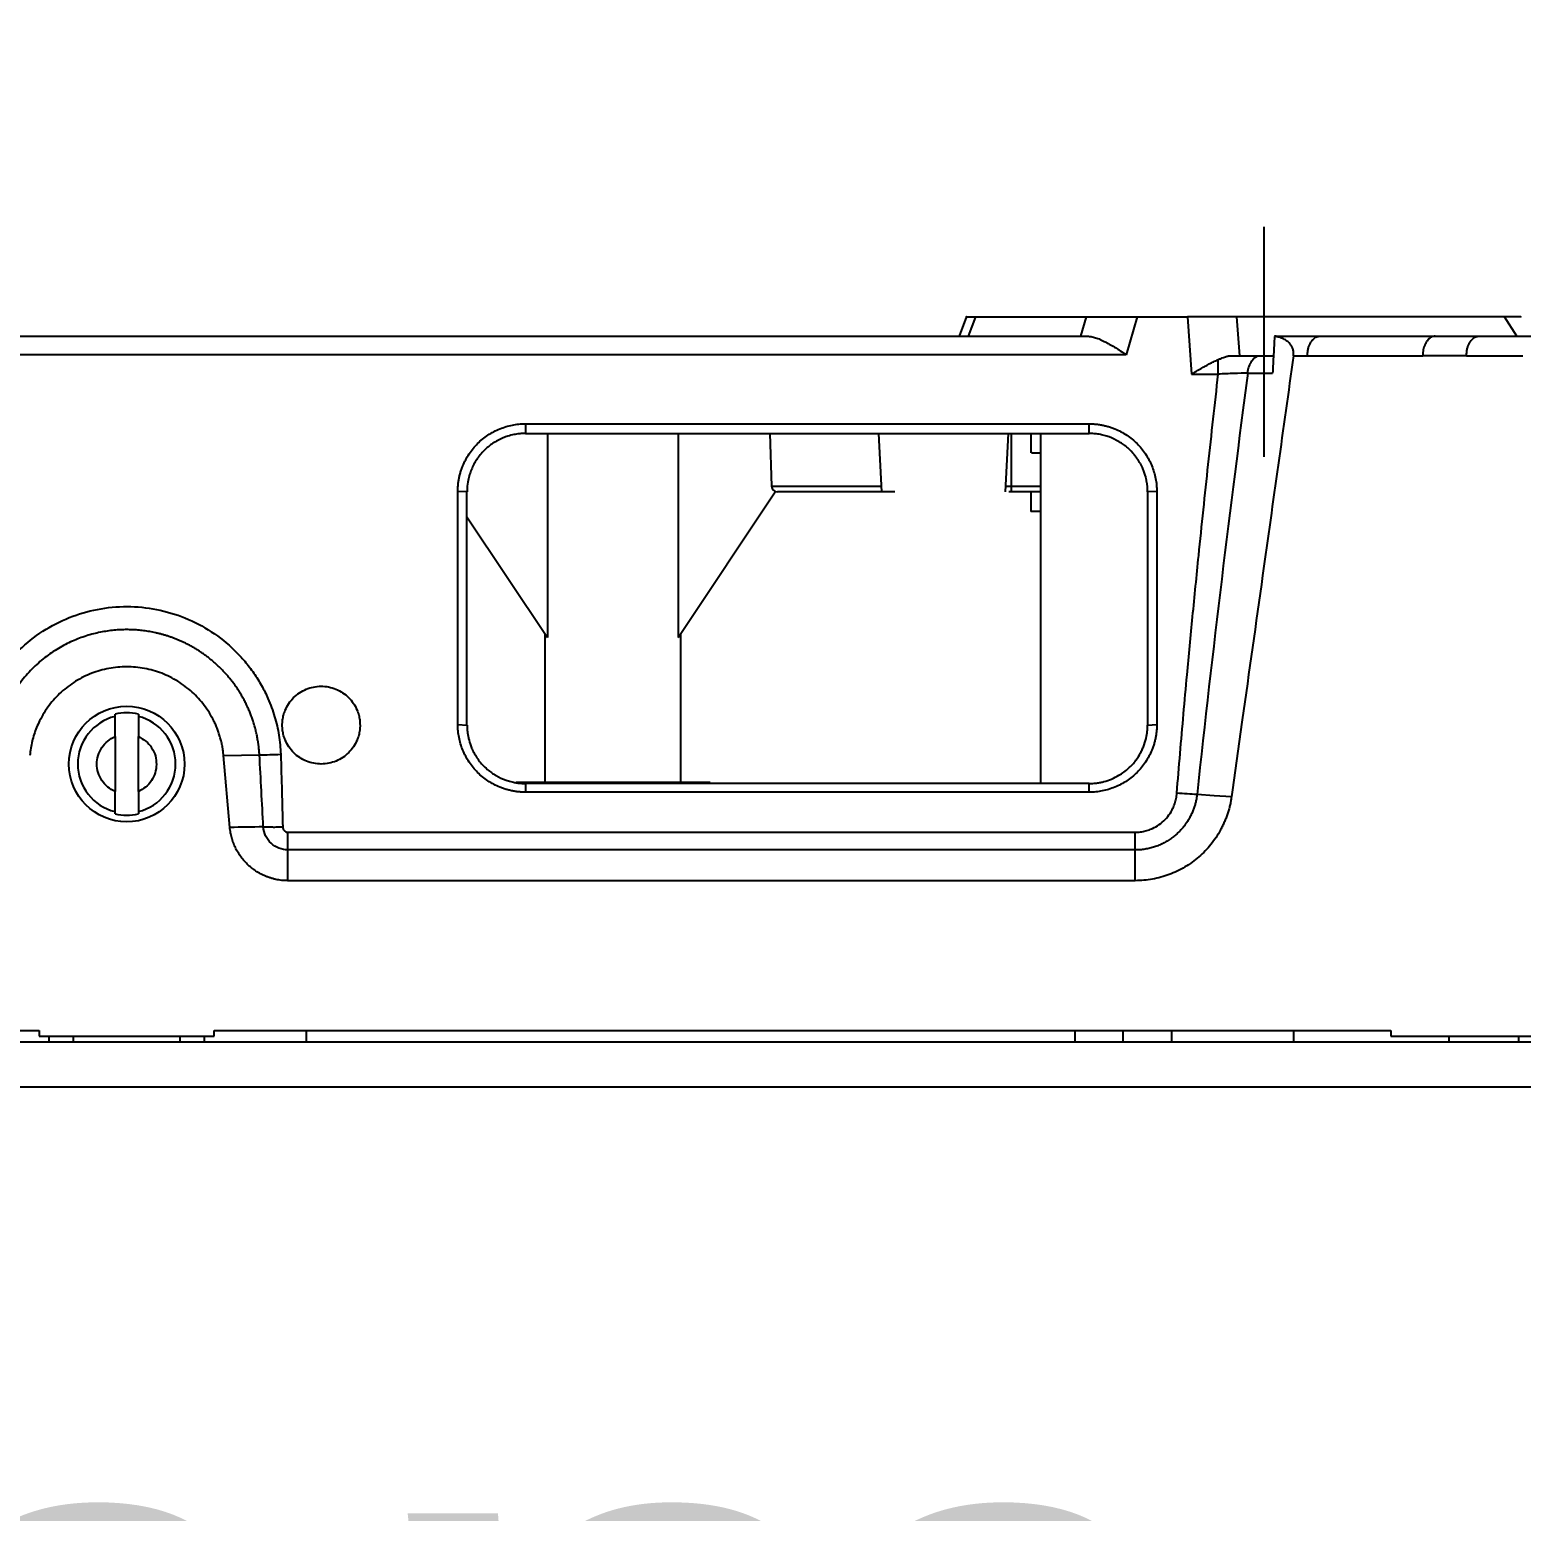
# Model space of a CAD drawing. Header units: millimetres. Extents: x 620 to 19791, y 2539 to 6969.
# Drawn here: x 7767.8 to 7844.5, y 3869.6 to 3945.7 of the extents above; entities that cross this region are included whole.
import ezdxf

# ---------------------------------------------------------------- set-up
doc = ezdxf.new("R2010")
doc.units = ezdxf.units.MM
doc.styles.get("Standard").update_dxf_attribs({"font": 'arial.ttf'})
doc.dimstyles.new('缩小5倍', dxfattribs={"dimtxt": 40, "dimasz": 20, "dimexe": 1, "dimexo": 0.2, "dimgap": 0, "dimtad": 1, "dimtoh": 1, "dimdec": 1, "dimzin": 9, "dimdsep": 46, "dimtxsty": 'Standard', "dimblk": '_FILLED', "dimcen": 0.2, "dimclrd": 256, "dimclre": 256, "dimclrt": 256, "dimadec": 1, "dimazin": 2, "dimtfac": 1, "dimtdec": 1, "dimtofl": 0, "dimtmove": 0, "dimatfit": 3, "dimldrblk": '_FILLED', "dimfxl": 1, "dimtolj": 1, "dimtzin": 0, "dimarcsym": 0})

# ---------------------------------------------------------------- blocks, each defined once
blk = doc.blocks.new('_FILLED')
at = {"color": 0, "linetype": 'ByBlock'}
blk.add_solid([(0, 0), (-1, 0.15), (-1, -0.15)], dxfattribs=at)
blk = doc.blocks.new('*D192')
at = {"lineweight": -2, "transparency": 16777216}
for p, q in [((7697.79, 3720.893), (7697.79, 3827.8)), ((7997.79, 3720.893), (7997.79, 3827.8)), ((7717.79, 3826.8), (7977.79, 3826.8))]:
    blk.add_line(p, q, dxfattribs=at)
at = {"layer": 'Defpoints', "color": 0, "transparency": 16777216}
for p in [(7997.79, 3826.8), (7697.79, 3720.693), (7997.79, 3720.693)]:
    blk.add_point(p, dxfattribs=at)
at = {"lineweight": -2, "transparency": 16777216, "xscale": 20, "yscale": 20, "zscale": 20, "rotation": 180}
blk.add_blockref('_FILLED', (7697.79, 3826.8), dxfattribs=at)
at = {"lineweight": -2, "transparency": 16777216, "xscale": 20, "yscale": 20, "zscale": 20}
blk.add_blockref('_FILLED', (7997.79, 3826.8), dxfattribs=at)
at = {"transparency": 16777216, "insert": (7847.79, 3852.693), "char_height": 40, "attachment_point": 5}
blk.add_mtext('\\A1;300mm [11 3/4"]', dxfattribs=at)

msp = doc.modelspace()

# ---------------------------------------------------------------- linework, layer by layer
at = {"color": 4}
msp.add_line((7831.28999, 3923.77209), (7831.28999, 3935.60384), dxfattribs=at)
at = {"color": 7, "linetype": 'Continuous', "lineweight": 25}
for p, q in [((7815.97248, 3930.99586), (7815.59277, 3929.9823)), ((7815.9727, 3930.99645), (7815.97248, 3930.99586)), ((7816.4356, 3930.98079), (7816.06097, 3929.98078)), ((7816.4356, 3930.98079), (7822.12802, 3930.98079)), ((7822.12802, 3930.98079), (7821.84371, 3929.98078)), ((7824.7481, 3930.98079), (7824.19435, 3929.03312)), ((7824.7481, 3930.98079), (7827.33799, 3930.98079)), ((7827.33799, 3930.98079), (7827.54544, 3928.0331)), ((7829.86598, 3930.98079), (7830.00671, 3928.98079)), ((7843.63869, 3930.98079), (7829.86598, 3930.98079)), ((7844.2834, 3929.98078), (7843.63869, 3930.98079)), ((7723.37672, 3929.98078), (7822.20327, 3929.98078)), ((7831.89535, 3929.98078), (7834.14816, 3929.98078)), ((7834.14815, 3929.98078), (7840.0766, 3929.98078)), ((7840.0766, 3929.98078), (7842.32941, 3929.98078)), ((7842.32941, 3929.98078), (7846.79, 3929.98078)), ((7824.19435, 3929.03312), (7721.38564, 3929.03312)), ((7831.03801, 3928.98079), (7831.76377, 3928.98079)), ((7832.79012, 3928.98078), (7833.51108, 3928.98079)), ((7833.51108, 3928.98079), (7839.43953, 3928.98079)), ((7841.69234, 3928.98079), (7839.43953, 3928.98079)), ((7841.69234, 3928.98079), (7844.59, 3928.98079)), ((7830.44006, 3928.08998), (7831.71588, 3928.07587)), ((7827.54544, 3928.0331), (7828.92151, 3928.03312)), ((7793.29045, 3925.48008), (7793.28979, 3924.98076)), ((7793.29045, 3925.48017), (7822.28963, 3925.48026)), ((7822.2902, 3924.98078), (7822.28963, 3925.48017)), ((7793.28979, 3924.98074), (7822.2902, 3924.98075)), ((7794.43589, 3924.98074), (7794.43589, 3914.48079)), ((7801.1441, 3924.98074), (7801.1441, 3914.48079)), ((7805.85984, 3924.98074), (7805.95449, 3922.27032)), ((7811.44722, 3924.98074), (7811.60463, 3921.97729)), ((7817.97536, 3921.97729), (7818.13277, 3924.98075)), ((7819.29, 3924.98075), (7819.29, 3923.97817)), ((7819.78999, 3924.98075), (7819.78999, 3906.98082)), ((7790.29, 3921.98058), (7789.81558, 3922.00395)), ((7789.81577, 3910.00775), (7789.81564, 3922.00395)), ((7790.28995, 3909.98099), (7790.28998, 3921.98058)), ((7801.1441, 3914.48079), (7806.1441, 3921.98079)), ((7818.28999, 3921.98079), (7818.15056, 3921.98079)), ((7818.28999, 3921.98079), (7818.28999, 3922.27032)), ((7819.29, 3921.98079), (7819.29, 3920.97694)), ((7825.76431, 3922.00347), (7825.29001, 3921.98069)), ((7825.29003, 3921.98068), (7825.29002, 3909.98088)), ((7825.76425, 3922.00347), (7825.76433, 3910.00748)), ((7790.28998, 3920.69966), (7794.43589, 3914.48079)), ((7790.28998, 3909.98099), (7790.29, 3920.69963)), ((7794.29, 3914.69963), (7794.29, 3907.03079)), ((7801.29, 3907.03079), (7801.29, 3914.69963)), ((7772.19, 3910.4257), (7772.19, 3910.54363)), ((7773.39, 3910.54363), (7773.39, 3910.4257)), ((7789.81569, 3910.00774), (7790.28998, 3909.98099)), ((7825.28999, 3909.98088), (7825.76441, 3910.00748)), ((7772.19, 3909.39023), (7772.19, 3906.57134)), ((7773.39, 3906.57134), (7773.39, 3909.39023)), ((7778.09444, 3904.71931), (7777.77095, 3908.41668)), ((7799.79, 3907.03079), (7792.80703, 3907.03079)), ((7822.29021, 3906.98082), (7793.28979, 3906.98081)), ((7793.28979, 3906.98078), (7793.29016, 3906.53107)), ((7802.78999, 3907.03079), (7799.79, 3907.03079)), ((7822.28973, 3906.53115), (7822.29021, 3906.9808)), ((7822.28973, 3906.53107), (7793.29016, 3906.53099)), ((7772.19, 3905.41794), (7772.19, 3905.53587)), ((7773.39, 3905.53587), (7773.39, 3905.41794)), ((7781.08303, 3904.47198), (7824.649, 3904.47198)), ((7781.08301, 3901.98079), (7781.08303, 3903.55931)), ((7824.64899, 3903.55931), (7781.08303, 3903.55931)), ((7824.64906, 3901.98077), (7824.64899, 3903.55931)), ((7824.64906, 3901.98078), (7781.08301, 3901.98078)), ((7847.79, 3893.68079), (7697.78999, 3893.68079)), ((7707.79, 3894.28079), (7768.29, 3894.28079)), ((7768.29, 3894.28079), (7768.29, 3893.98079)), ((7768.29, 3893.98079), (7777.29, 3893.98079)), ((7768.79, 3893.98079), (7768.79, 3893.68079)), ((7770.04, 3893.98079), (7770.04, 3893.68079)), ((7775.54, 3893.68079), (7775.54, 3893.98079)), ((7776.79, 3893.68079), (7776.79, 3893.98079)), ((7777.29, 3894.28079), (7837.78999, 3894.28079)), ((7777.29, 3893.98079), (7777.29, 3894.28079)), ((7782.04, 3893.68079), (7782.04, 3894.28079)), ((7821.53999, 3894.28079), (7821.53999, 3893.68079)), ((7824.03999, 3893.68079), (7824.03999, 3894.28079)), ((7826.54, 3893.68079), (7826.54, 3894.28079)), ((7832.78999, 3894.28079), (7832.78999, 3893.68079)), ((7837.78999, 3894.28079), (7837.78999, 3893.98079)), ((7837.78999, 3893.98079), (7847.29, 3893.98079)), ((7840.79, 3893.68079), (7840.79, 3893.98079)), ((7844.36, 3893.98079), (7844.36, 3893.68079)), ((7697.78999, 3891.38079), (7847.79, 3891.38079))]:
    msp.add_line(p, q, dxfattribs=at)
at = {"color": 8, "linetype": 'Continuous', "lineweight": 25}
for p, q in [((7818.28999, 3922.27032), (7818.28999, 3924.98075)), ((7805.95449, 3922.27032), (7811.58927, 3922.27032)), ((7817.99072, 3922.27032), (7818.28999, 3922.27032)), ((7818.28999, 3922.27032), (7819.78999, 3922.27032))]:
    msp.add_line(p, q, dxfattribs=at)
at = {"color": 7, "linetype": 'Continuous', "lineweight": 25, "flags": 128}
for points in [[(7777.77094, 3908.41667), (7778.69309, 3908.43604), (7779.61525, 3908.45537)], [(7829.60095, 3906.28497), (7828.7157, 3906.34793), (7827.83046, 3906.4109)]]:
    msp.add_lwpolyline(points, dxfattribs=at)
at = {"color": 7, "linetype": 'Continuous', "lineweight": 25}
msp.add_circle((7772.79, 3907.98079), 2.975, dxfattribs=at)
for centre, radius, start, end in [((7806.25431, 3922.28079), 0.3, 182.0000003, 270), ((7772.79, 3907.98079), 2.63214, 76.8235225, 103.1764775), ((7772.79, 3907.98079), 2.51746, 103.7883003, 256.2116997), ((7772.79, 3907.98079), 2.51746, 283.7883003, 76.2116997), ((7772.79, 3907.98079), 2.63214, 256.8235225, 283.1764775)]:
    msp.add_arc(centre, radius, start, end, dxfattribs=at)
for points, knots in [([(7815.97123, 3930.98079), (7815.96978, 3930.98079), (7815.93414, 3930.98079), (7816.05885, 3930.98079), (7816.3094, 3930.98079), (7816.4356, 3930.98079)], [0, 0, 0, 0, 0.02057923, 0.50665531, 1, 1, 1, 1]), ([(7822.12802, 3930.98079), (7822.1592, 3930.98079), (7822.22132, 3930.98079), (7822.32407, 3930.98079), (7822.43326, 3930.98079), (7822.54958, 3930.98079), (7822.67284, 3930.98079), (7822.80309, 3930.98079), (7822.94031, 3930.98079), (7823.0845, 3930.98079), (7823.27622, 3930.98079), (7823.51835, 3930.98079), (7823.81415, 3930.98079), (7824.11823, 3930.98079), (7824.43049, 3930.98079), (7824.64166, 3930.98079), (7824.7481, 3930.98079)], [0, 0, 0, 0, 0.05476531, 0.10908554, 0.16313703, 0.21709877, 0.27115062, 0.32547156, 0.38023792, 0.4356218, 0.49178959, 0.59418929, 0.69518733, 0.79580389, 0.89707072, 1, 1, 1, 1]), ([(7829.86598, 3930.98078), (7829.83397, 3930.98079), (7829.76961, 3930.98081), (7829.66188, 3930.98093), (7829.54552, 3930.98107), (7829.41988, 3930.98123), (7829.2854, 3930.98138), (7829.1423, 3930.9815), (7828.99091, 3930.98159), (7828.83161, 3930.98162), (7828.66484, 3930.98161), (7828.49109, 3930.98154), (7828.31093, 3930.98142), (7828.12496, 3930.98128), (7827.93386, 3930.98111), (7827.73836, 3930.98095), (7827.53925, 3930.98082), (7827.40528, 3930.9808), (7827.33799, 3930.98079)], [0, 0, 0, 0, 0.05791102, 0.11642663, 0.17554854, 0.23527842, 0.29561788, 0.35656847, 0.41813173, 0.48030912, 0.54310207, 0.60651197, 0.67054016, 0.73518795, 0.80045661, 0.86634738, 0.93286145, 1, 1, 1, 1]), ([(7844.48105, 3930.98079), (7844.48591, 3930.98083), (7844.5, 3930.98096), (7844.21079, 3930.97923), (7843.83454, 3930.98025), (7843.63869, 3930.98079)], [0, 0, 0, 0, 0.2013238, 0.58426485, 1, 1, 1, 1]), ([(7822.20327, 3929.98079), (7822.23392, 3929.97988), (7822.29647, 3929.97804), (7822.39547, 3929.96363), (7822.50087, 3929.94065), (7822.61324, 3929.90804), (7822.73275, 3929.86595), (7822.85961, 3929.8142), (7822.99393, 3929.75273), (7823.16638, 3929.66604), (7823.38707, 3929.54342), (7823.63596, 3929.39373), (7823.90845, 3929.22027), (7824.08861, 3929.10234), (7824.19435, 3929.03312)], [0, 0, 0, 0, 0.05252558, 0.10720132, 0.16419029, 0.22363652, 0.28566692, 0.3503932, 0.41791367, 0.48831493, 0.60734256, 0.742282, 0.84874794, 1, 1, 1, 1]), ([(7831.81522, 3929.97288), (7831.79879, 3929.66143), (7831.76543, 3929.02914), (7831.73299, 3928.39669), (7831.71652, 3928.07576)], [0, 0, 0, 0, 0.49256693, 1, 1, 1, 1]), ([(7832.79025, 3928.98076), (7832.79324, 3929.00777), (7832.79918, 3929.06148), (7832.79751, 3929.14213), (7832.78783, 3929.22148), (7832.76216, 3929.33013), (7832.70568, 3929.4641), (7832.59983, 3929.61203), (7832.45773, 3929.74321), (7832.27436, 3929.85356), (7832.05803, 3929.93735), (7831.89742, 3929.96085), (7831.81522, 3929.97288)], [0, 0, 0, 0, 0.044789227, 0.08905922, 0.133557485, 0.179028438, 0.280106285, 0.389402439, 0.518481357, 0.65863408, 0.825277041, 1, 1, 1, 1]), ([(7833.51108, 3928.98079), (7833.51151, 3929.01287), (7833.51235, 3929.07609), (7833.51944, 3929.16847), (7833.53085, 3929.2562), (7833.54695, 3929.33878), (7833.57495, 3929.44291), (7833.62718, 3929.57169), (7833.70581, 3929.70742), (7833.79714, 3929.8216), (7833.89309, 3929.90276), (7834.01171, 3929.96611), (7834.09688, 3929.97527), (7834.14815, 3929.98079)], [0, 0, 0, 0, 0.05596798, 0.11025202, 0.16299717, 0.21436154, 0.26451632, 0.36661649, 0.48939513, 0.60523052, 0.7231586, 0.83333038, 1, 1, 1, 1]), ([(7840.0766, 3929.98079), (7840.05397, 3929.9797), (7840.01151, 3929.97767), (7839.95243, 3929.96275), (7839.90208, 3929.94353), (7839.86042, 3929.9224), (7839.80119, 3929.8859), (7839.72559, 3929.82148), (7839.63426, 3929.70747), (7839.55564, 3929.57167), (7839.4969, 3929.42703), (7839.46256, 3929.28401), (7839.44296, 3929.1371), (7839.44069, 3929.03373), (7839.43953, 3928.98079)], [0, 0, 0, 0, 0.07354875, 0.13803633, 0.19346224, 0.23982707, 0.27713327, 0.39503022, 0.51087192, 0.6336186, 0.73572678, 0.81989609, 0.90774337, 1, 1, 1, 1]), ([(7841.69234, 3928.98079), (7841.69277, 3929.01288), (7841.69361, 3929.07609), (7841.7007, 3929.16847), (7841.7121, 3929.2562), (7841.72821, 3929.33878), (7841.7562, 3929.44291), (7841.80844, 3929.57169), (7841.88706, 3929.70742), (7841.97839, 3929.8216), (7842.07434, 3929.90276), (7842.19296, 3929.96611), (7842.27813, 3929.97527), (7842.32941, 3929.98079)], [0, 0, 0, 0, 0.05596791, 0.11025188, 0.16299698, 0.21436132, 0.26451609, 0.36661627, 0.48939494, 0.60523037, 0.7231585, 0.83333032, 1, 1, 1, 1]), ([(7828.92167, 3928.78263), (7828.96999, 3928.80327), (7829.05984, 3928.84165), (7829.18093, 3928.88942), (7829.3113, 3928.93466), (7829.45252, 3928.97181), (7829.55535, 3928.97788), (7829.60456, 3928.98079)], [0, 0, 0, 0, 0.20132789, 0.37436133, 0.51929413, 0.76995506, 1, 1, 1, 1]), ([(7832.79012, 3928.98077), (7832.52725, 3927.10624), (7831.99924, 3923.34091), (7831.12187, 3917.09926), (7830.32044, 3911.40869), (7829.7868, 3907.60857), (7829.60094, 3906.28498)], [0, 0, 0, 0, 0.2477712, 0.49769384, 0.82504606, 1, 1, 1, 1]), ([(7829.60456, 3928.98079), (7829.65616, 3928.98079), (7829.75926, 3928.98079), (7829.91184, 3928.98079), (7830.06257, 3928.98079), (7830.21132, 3928.98079), (7830.39045, 3928.98079), (7830.59619, 3928.98079), (7830.82443, 3928.98079), (7830.96685, 3928.98079), (7831.03801, 3928.98079)], [0, 0, 0, 0, 0.09991618, 0.19967335, 0.29947574, 0.39952728, 0.5000304, 0.66754775, 0.83388692, 1, 1, 1, 1]), ([(7830.44006, 3928.08998), (7830.45875, 3928.33075), (7830.61261, 3928.77332), (7830.89474, 3928.97505), (7831.03801, 3928.97991)], [0, 0, 0, 0, 0.5, 0.990722321, 0.990722321, 0.990722321, 0.990722321]), ([(7827.54544, 3928.0331), (7827.59795, 3928.06447), (7827.69856, 3928.12458), (7827.84281, 3928.20956), (7827.97346, 3928.28581), (7828.09046, 3928.35335), (7828.1939, 3928.41231), (7828.33638, 3928.4921), (7828.51528, 3928.58812), (7828.72681, 3928.6952), (7828.85875, 3928.75439), (7828.92167, 3928.78263)], [0, 0, 0, 0, 0.11248218, 0.21549782, 0.30904825, 0.39313545, 0.46776231, 0.5329332, 0.70248088, 0.85810068, 1, 1, 1, 1]), ([(7828.92151, 3928.03312), (7828.92152, 3928.17923), (7828.92152, 3928.32355), (7828.92154, 3928.58157), (7828.92155, 3928.69511), (7828.92156, 3928.78255)], [0, 0, 0, 0, 0.5, 0.5, 1, 1, 1, 1]), ([(7830.43971, 3928.09006), (7830.22309, 3928.08378), (7829.97956, 3928.07559), (7829.46451, 3928.05626), (7829.19305, 3928.04514), (7828.92151, 3928.03312)], [0, 0, 0, 0, 0.5, 0.5, 1, 1, 1, 1]), ([(7826.79103, 3906.47767), (7826.8475, 3907.15972), (7826.96, 3908.51851), (7827.13681, 3910.54803), (7827.34856, 3912.89224), (7827.60639, 3915.60923), (7827.96688, 3919.21641), (7828.40138, 3923.37613), (7828.74856, 3926.48464), (7828.92151, 3928.03312)], [0, 0, 0, 0, 0.09478444, 0.18883194, 0.2821436, 0.42076967, 0.56681051, 0.78421043, 1, 1, 1, 1]), ([(7789.81564, 3922.00395), (7789.8167, 3922.06816), (7789.81882, 3922.19617), (7789.83539, 3922.38721), (7789.86181, 3922.57647), (7789.89901, 3922.76395), (7789.94675, 3922.94964), (7790.00508, 3923.13356), (7790.13277, 3923.47089), (7790.37755, 3923.93952), (7790.81621, 3924.47616), (7791.35283, 3924.91545), (7791.86439, 3925.18318), (7792.2949, 3925.33725), (7792.62159, 3925.41878), (7792.95407, 3925.47006), (7793.17804, 3925.47679), (7793.29045, 3925.48017)], [0, 0, 0, 0, 0.0353538, 0.07048985, 0.10551684, 0.14054449, 0.17568248, 0.21103949, 0.24672219, 0.37423964, 0.50000454, 0.62568236, 0.75327124, 0.81542429, 0.87687352, 0.93820296, 1, 1, 1, 1]), ([(7822.28963, 3925.48026), (7822.35394, 3925.47908), (7822.48217, 3925.47674), (7822.6735, 3925.45983), (7822.86302, 3925.43311), (7823.05072, 3925.39562), (7823.23659, 3925.34761), (7823.42066, 3925.28903), (7823.75814, 3925.16094), (7824.22689, 3924.91561), (7824.76335, 3924.47656), (7825.20224, 3923.93981), (7825.46941, 3923.42835), (7825.62297, 3922.99801), (7825.70406, 3922.6715), (7825.7548, 3922.33936), (7825.76109, 3922.11571), (7825.76425, 3922.00347)], [0, 0, 0, 0, 0.03536383, 0.0705076, 0.10553996, 0.14057061, 0.17570927, 0.21106465, 0.24674348, 0.37420871, 0.49997017, 0.62563583, 0.75323523, 0.81542594, 0.87689329, 0.93822181, 1, 1, 1, 1]), ([(7793.28979, 3924.98097), (7793.2509, 3924.98053), (7793.14673, 3924.97935), (7792.95127, 3924.96471), (7792.6905, 3924.92531), (7792.41105, 3924.85411), (7792.04172, 3924.72055), (7791.61353, 3924.49197), (7791.15569, 3924.11654), (7790.78019, 3923.65927), (7790.54983, 3923.22851), (7790.41625, 3922.85884), (7790.33585, 3922.54014), (7790.29499, 3922.2419), (7790.29134, 3922.04539), (7790.29014, 3921.98059)], [0, 0, 0, 0, 0.02476316, 0.06631481, 0.12468444, 0.19248752, 0.24956465, 0.37454849, 0.49943254, 0.62435767, 0.74938208, 0.80881035, 0.87468678, 0.95867445, 1, 1, 1, 1]), ([(7825.28987, 3921.9807), (7825.28917, 3922.02915), (7825.28779, 3922.12424), (7825.27709, 3922.26385), (7825.26115, 3922.39748), (7825.24016, 3922.52497), (7825.1955, 3922.74105), (7825.1247, 3922.97758), (7825.00827, 3923.25955), (7824.88432, 3923.49837), (7824.74321, 3923.7122), (7824.5485, 3923.96732), (7824.26576, 3924.26049), (7823.82474, 3924.57448), (7823.40679, 3924.77413), (7823.0561, 3924.88585), (7822.7995, 3924.94152), (7822.5421, 3924.97539), (7822.37415, 3924.97912), (7822.2902, 3924.98099)], [0, 0, 0, 0, 0.03089437, 0.06063649, 0.08923193, 0.11668282, 0.14298913, 0.22988711, 0.27349385, 0.33735201, 0.40109147, 0.43658383, 0.54183963, 0.65909406, 0.77963701, 0.83501825, 0.89312453, 0.94658185, 1, 1, 1, 1]), ([(7819.35375, 3923.98079), (7819.33953, 3923.98079), (7819.30414, 3923.98079), (7819.60818, 3923.98079), (7819.78999, 3923.98079)], [0, 0, 0, 0, 0.40200857, 1, 1, 1, 1]), ([(7812.29, 3921.98079), (7810.68928, 3921.98079), (7809.154, 3921.98079), (7806.89024, 3921.98079), (7806.2543, 3921.98079), (7806.25431, 3921.98079)], [0, 0, 0, 0, 0.5, 0.5, 1, 1, 1, 1]), ([(7819.78999, 3921.98079), (7819.69012, 3921.98079), (7819.20842, 3921.98079), (7818.69609, 3921.98079), (7818.28999, 3921.98079)], [0, 0, 0, 0, 0.2073341, 1, 1, 1, 1]), ([(7819.29, 3920.98079), (7819.31607, 3920.98079), (7819.35018, 3920.98079), (7819.70619, 3920.98079), (7819.78999, 3920.98079)], [0, 0, 0, 0, 0.764603257, 1, 1, 1, 1]), ([(7764.86841, 3908.4794), (7764.87255, 3908.57029), (7764.88081, 3908.7516), (7764.90493, 3909.02228), (7764.93762, 3909.29097), (7764.97971, 3909.55766), (7765.03097, 3909.82234), (7765.09147, 3910.08503), (7765.16119, 3910.3457), (7765.24014, 3910.60438), (7765.3283, 3910.86104), (7765.4257, 3911.1157), (7765.59468, 3911.51626), (7765.86123, 3912.05004), (7766.26521, 3912.69475), (7766.73114, 3913.29979), (7767.43583, 3914.04833), (7768.44678, 3914.84756), (7769.81265, 3915.55755), (7771.28419, 3915.98383), (7772.80929, 3916.12894), (7774.33609, 3915.97712), (7775.80748, 3915.54025), (7777.16942, 3914.82463), (7778.17255, 3914.02227), (7778.86979, 3913.27467), (7779.33138, 3912.67053), (7779.7318, 3912.0264), (7780.02892, 3911.42624), (7780.24627, 3910.88605), (7780.40151, 3910.41762), (7780.52631, 3909.94255), (7780.61997, 3909.46084), (7780.68519, 3908.97261), (7780.70277, 3908.64416), (7780.7116, 3908.47934)], [0, 0, 0, 0, 0.01126376, 0.02247158, 0.03363674, 0.04477263, 0.05589276, 0.0670107, 0.07814003, 0.08929428, 0.1004869, 0.1117312, 0.1230403, 0.15429813, 0.18546075, 0.21706962, 0.24864468, 0.31249855, 0.37543974, 0.43787589, 0.50078685, 0.56373219, 0.62642941, 0.68942469, 0.75286567, 0.7842845, 0.81575454, 0.84680051, 0.87801847, 0.8985187, 0.91884325, 0.93907232, 0.95928726, 0.97956958, 1, 1, 1, 1]), ([(7779.61525, 3908.45538), (7779.60989, 3908.5381), (7779.59922, 3908.70289), (7779.57184, 3908.94815), (7779.53653, 3909.1903), (7779.49273, 3909.42897), (7779.44095, 3909.66388), (7779.3814, 3909.89482), (7779.31439, 3910.12155), (7779.24021, 3910.34386), (7779.15914, 3910.56155), (7779.0715, 3910.77442), (7778.97757, 3910.98235), (7778.87765, 3911.18517), (7778.77203, 3911.38276), (7778.66101, 3911.57501), (7778.54488, 3911.76181), (7778.42393, 3911.94307), (7778.29846, 3912.11872), (7778.16876, 3912.28868), (7778.03512, 3912.45292), (7777.8978, 3912.61139), (7777.75707, 3912.76409), (7777.6132, 3912.911), (7777.46648, 3913.05211), (7777.31716, 3913.18741), (7777.16549, 3913.31694), (7777.01172, 3913.44073), (7776.8561, 3913.55879), (7776.69886, 3913.67118), (7776.54024, 3913.77796), (7776.38045, 3913.87918), (7776.2197, 3913.97492), (7776.05821, 3914.06525), (7775.89618, 3914.15024), (7775.7338, 3914.22999), (7775.57127, 3914.30458), (7775.40877, 3914.37411), (7775.24646, 3914.43869), (7775.08452, 3914.49842), (7774.92311, 3914.5534), (7774.76237, 3914.60376), (7774.60244, 3914.6496), (7774.44348, 3914.69105), (7774.28561, 3914.72823), (7774.12895, 3914.76127), (7773.97361, 3914.79028), (7773.81972, 3914.81539), (7773.66737, 3914.83674), (7773.51666, 3914.85444), (7773.36769, 3914.86864), (7773.22052, 3914.87945), (7773.07526, 3914.88702), (7772.93196, 3914.89146), (7772.72798, 3914.89356), (7772.4596, 3914.88717), (7772.12391, 3914.8629), (7771.78077, 3914.82089), (7771.43126, 3914.75987), (7771.07655, 3914.67861), (7770.71799, 3914.57595), (7770.35706, 3914.45074), (7769.9954, 3914.30196), (7769.63479, 3914.12865), (7769.27717, 3913.92998), (7768.92462, 3913.70525), (7768.57938, 3913.4539), (7768.24378, 3913.17555), (7767.92033, 3912.87001), (7767.61161, 3912.5373), (7767.32033, 3912.17767), (7767.04925, 3911.79161), (7766.80122, 3911.37991), (7766.5791, 3910.9436), (7766.38584, 3910.48404), (7766.22407, 3910.00291), (7766.09759, 3909.50216), (7766.00549, 3908.98465), (7765.97838, 3908.6327), (7765.96472, 3908.45538)], [0, 0, 0, 0, 0.01202499, 0.02395676, 0.03579047, 0.04752217, 0.0591523, 0.07068251, 0.08211351, 0.09344454, 0.1046743, 0.1158037, 0.12683372, 0.13776434, 0.14859537, 0.15932667, 0.16995905, 0.18049312, 0.19092751, 0.20126137, 0.21149546, 0.22163057, 0.2316673, 0.24160532, 0.25144367, 0.26118226, 0.27082146, 0.28036113, 0.28980091, 0.29914074, 0.30838072, 0.31752103, 0.32656185, 0.33550298, 0.34434402, 0.3530848, 0.36172532, 0.37026556, 0.37870543, 0.38704484, 0.39528372, 0.40342199, 0.41145958, 0.41939642, 0.42723245, 0.4349676, 0.44260183, 0.45013506, 0.45756725, 0.46489834, 0.47212829, 0.47925706, 0.4862846, 0.49321087, 0.50003584, 0.51585045, 0.53210578, 0.54880133, 0.56593656, 0.58351085, 0.60152351, 0.61997381, 0.63886098, 0.65818423, 0.67794274, 0.69813572, 0.7187624, 0.7398221, 0.76131422, 0.78323831, 0.8055941, 0.82838154, 0.85160086, 0.87525263, 0.89933762, 0.9238578, 0.94881412, 0.9742108, 1, 1, 1, 1]), ([(7777.77095, 3908.41668), (7777.76308, 3908.49489), (7777.7474, 3908.65078), (7777.71028, 3908.8823), (7777.66328, 3909.11085), (7777.60545, 3909.33634), (7777.53703, 3909.55878), (7777.45797, 3909.77818), (7777.36827, 3909.99454), (7777.16953, 3910.41696), (7776.80183, 3911.01474), (7776.17289, 3911.70115), (7775.43205, 3912.26065), (7774.60136, 3912.67121), (7773.71079, 3912.92418), (7772.79, 3913.00913), (7771.86922, 3912.92418), (7770.97881, 3912.67126), (7770.14811, 3912.26075), (7769.40738, 3911.70139), (7768.77827, 3911.01485), (7768.38592, 3910.3771), (7768.15424, 3909.86692), (7768.02567, 3909.51583), (7767.92493, 3909.15681), (7767.84957, 3908.79007), (7767.8226, 3908.54151), (7767.80905, 3908.41666)], [0, 0, 0, 0, 0.01591037, 0.03171264, 0.04744138, 0.06313164, 0.07881873, 0.094538, 0.11032456, 0.12621308, 0.18903265, 0.25147407, 0.31362576, 0.37590467, 0.43797846, 0.50000814, 0.56203783, 0.62411162, 0.68635455, 0.74854222, 0.81094744, 0.87380324, 0.89915987, 0.92431376, 0.94940876, 0.97458971, 1, 1, 1, 1]), ([(7780.79011, 3909.98076), (7780.79092, 3910.02539), (7780.79252, 3910.11407), (7780.80571, 3910.24584), (7780.82684, 3910.3753), (7780.85668, 3910.50243), (7780.89499, 3910.62727), (7780.97282, 3910.83028), (7781.11725, 3911.09989), (7781.36568, 3911.40273), (7781.66697, 3911.6528), (7782.01343, 3911.83707), (7782.38948, 3911.95347), (7782.78155, 3911.99293), (7783.17411, 3911.95687), (7783.55153, 3911.84331), (7783.90083, 3911.66111), (7784.20584, 3911.4115), (7784.45794, 3911.10713), (7784.62587, 3910.79707), (7784.72672, 3910.50679), (7784.78028, 3910.24699), (7784.78666, 3910.07013), (7784.78988, 3909.98081)], [0, 0, 0, 0, 0.02134624, 0.04241023, 0.06328259, 0.08405648, 0.10482636, 0.12568675, 0.18800027, 0.25008842, 0.31185465, 0.37391045, 0.43640968, 0.49875609, 0.56095002, 0.62352136, 0.68588175, 0.7479968, 0.81063161, 0.87370382, 0.91546071, 0.95730414, 1, 1, 1, 1]), ([(7772.19, 3909.39023), (7772.19, 3909.51516), (7772.19, 3909.76534), (7772.19, 3910.0896), (7772.19, 3910.33072), (7772.19, 3910.39435), (7772.19, 3910.4257)], [0, 0, 0, 0, 0.259321239, 0.519283593, 0.763134182, 1, 1, 1, 1]), ([(7773.39, 3910.4257), (7773.39, 3910.39567), (7773.39, 3910.33562), (7773.39, 3910.11632), (7773.39, 3909.82738), (7773.39, 3909.57009), (7773.39, 3909.42242), (7773.39, 3909.39023)], [0, 0, 0, 0, 0.2295665, 0.45902525, 0.69171507, 0.93279534, 1, 1, 1, 1]), ([(7784.78988, 3909.98081), (7784.78907, 3909.93618), (7784.78747, 3909.84751), (7784.77428, 3909.71574), (7784.75315, 3909.58627), (7784.72331, 3909.45914), (7784.68501, 3909.33431), (7784.60717, 3909.13129), (7784.46275, 3908.86168), (7784.21431, 3908.55884), (7783.91303, 3908.30878), (7783.56656, 3908.1245), (7783.19051, 3908.0081), (7782.79844, 3907.96864), (7782.40588, 3908.0047), (7782.02846, 3908.11827), (7781.67916, 3908.30047), (7781.37415, 3908.55007), (7781.12205, 3908.85445), (7780.95413, 3909.1645), (7780.85327, 3909.45478), (7780.79971, 3909.71459), (7780.79333, 3909.89144), (7780.79011, 3909.98076)], [0, 0, 0, 0, 0.02134624, 0.042410231, 0.063282607, 0.084056511, 0.104826412, 0.125686831, 0.188000333, 0.250088476, 0.311854697, 0.373910481, 0.436409693, 0.498756091, 0.560950009, 0.623521335, 0.685881705, 0.747996746, 0.810631543, 0.873703742, 0.915460677, 0.957304135, 1, 1, 1, 1]), ([(7793.29016, 3906.53099), (7793.2258, 3906.53216), (7793.09749, 3906.5345), (7792.90607, 3906.55139), (7792.7165, 3906.5781), (7792.52878, 3906.61558), (7792.34293, 3906.66357), (7792.15892, 3906.72214), (7791.82155, 3906.85024), (7791.35291, 3907.09566), (7790.81655, 3907.53475), (7790.37767, 3908.0715), (7790.11054, 3908.5829), (7789.95699, 3909.0132), (7789.87592, 3909.3397), (7789.82519, 3909.67184), (7789.81892, 3909.8955), (7789.81577, 3910.00774)], [0, 0, 0, 0, 0.03538889, 0.07055048, 0.10559342, 0.14062749, 0.17576253, 0.21110744, 0.24676922, 0.37420874, 0.4999916, 0.6256457, 0.75323463, 0.81542093, 0.87688676, 0.9382169, 1, 1, 1, 1]), ([(7790.29017, 3909.981), (7790.29113, 3909.9245), (7790.29305, 3909.8108), (7790.30855, 3909.6398), (7790.33343, 3909.46784), (7790.38307, 3909.22536), (7790.46135, 3908.96738), (7790.58243, 3908.68022), (7790.71528, 3908.43133), (7790.88786, 3908.17531), (7791.09098, 3907.92884), (7791.38089, 3907.65085), (7791.78034, 3907.37363), (7792.19746, 3907.17837), (7792.54529, 3907.07025), (7792.79652, 3907.01741), (7793.04604, 3906.98571), (7793.20856, 3906.9823), (7793.28979, 3906.98059)], [0, 0, 0, 0, 0.03602786, 0.07249549, 0.10941298, 0.14678506, 0.23027847, 0.28077361, 0.34531076, 0.40973568, 0.47719926, 0.54846806, 0.66498719, 0.78510127, 0.84017532, 0.89658858, 0.94831462, 1, 1, 1, 1]), ([(7825.76434, 3910.00748), (7825.76328, 3909.94325), (7825.76117, 3909.81519), (7825.7446, 3909.62409), (7825.7182, 3909.43478), (7825.681, 3909.24726), (7825.63327, 3909.06155), (7825.57495, 3908.87762), (7825.44729, 3908.54034), (7825.20253, 3908.07177), (7824.7639, 3907.53517), (7824.22737, 3907.09584), (7823.71594, 3906.82801), (7823.28554, 3906.67394), (7822.95887, 3906.59242), (7822.62628, 3906.54117), (7822.40221, 3906.53445), (7822.28973, 3906.53107)], [0, 0, 0, 0, 0.03536674, 0.07051326, 0.10554822, 0.14058137, 0.17572245, 0.21108019, 0.24676136, 0.37424584, 0.49999864, 0.62569111, 0.75324741, 0.81537442, 0.8768184, 0.93816435, 1, 1, 1, 1]), ([(7822.29021, 3906.98061), (7822.33329, 3906.98111), (7822.45636, 3906.98254), (7822.64883, 3906.99894), (7822.85547, 3907.03171), (7823.11588, 3907.0913), (7823.43944, 3907.20209), (7823.87567, 3907.42031), (7824.2379, 3907.68172), (7824.51312, 3907.95808), (7824.72604, 3908.21801), (7824.89786, 3908.48507), (7825.03233, 3908.75806), (7825.1447, 3909.03976), (7825.23479, 3909.37129), (7825.28344, 3909.711), (7825.28796, 3909.90298), (7825.2898, 3909.98089)], [0, 0, 0, 0, 0.0274224, 0.07834066, 0.12278913, 0.1605121, 0.24831122, 0.33976036, 0.47047352, 0.53048029, 0.58789183, 0.68437963, 0.73198261, 0.78172194, 0.87758028, 0.95032164, 1, 1, 1, 1]), ([(7772.19, 3906.57134), (7772.06053, 3906.63966), (7771.79588, 3906.7793), (7771.49369, 3907.1248), (7771.30085, 3907.53635), (7771.23727, 3907.98079), (7771.30086, 3908.42522), (7771.49369, 3908.83677), (7771.79588, 3909.18227), (7772.06053, 3909.32192), (7772.19, 3909.39023)], [0, 0, 0, 0, 0.1222956, 0.25000001, 0.37770445, 0.50000013, 0.62229555, 0.74999999, 0.8777044, 1, 1, 1, 1]), ([(7773.39, 3909.39023), (7773.52094, 3909.32105), (7773.78877, 3909.17955), (7774.09081, 3908.82839), (7774.29004, 3908.41025), (7774.3113, 3908.10809), (7774.3217, 3907.96036)], [0, 0, 0, 0, 0.24446517, 0.4999999, 0.75553463, 1, 1, 1, 1]), ([(7780.7116, 3908.47934), (7780.73148, 3907.84396), (7780.77043, 3906.5992), (7780.80133, 3905.35421), (7780.81646, 3904.74472)], [0, 0, 0, 0, 0.5104436, 1, 1, 1, 1]), ([(7774.3217, 3907.96036), (7774.30794, 3907.81613), (7774.27984, 3907.52144), (7774.07855, 3907.11646), (7773.78021, 3906.77659), (7773.51822, 3906.63879), (7773.39, 3906.57134)], [0, 0, 0, 0, 0.24471562, 0.50000002, 0.75528429, 1, 1, 1, 1]), ([(7772.19, 3905.53587), (7772.19, 3905.5659), (7772.19, 3905.62596), (7772.19, 3905.84525), (7772.19, 3906.1342), (7772.19, 3906.39148), (7772.19, 3906.53915), (7772.19, 3906.57134)], [0, 0, 0, 0, 0.22956654, 0.45902573, 0.69171503, 0.93279533, 1, 1, 1, 1]), ([(7773.39, 3906.57134), (7773.39, 3906.44641), (7773.39, 3906.19623), (7773.39, 3905.87197), (7773.39, 3905.63086), (7773.39, 3905.56722), (7773.39, 3905.53587)], [0, 0, 0, 0, 0.25932128, 0.5192831, 0.76313415, 1, 1, 1, 1]), ([(7827.83046, 3906.4109), (7827.82244, 3906.34932), (7827.80622, 3906.22486), (7827.76779, 3906.03848), (7827.71817, 3905.85092), (7827.65586, 3905.66324), (7827.58077, 3905.47636), (7827.49247, 3905.2913), (7827.39071, 3905.10913), (7827.27531, 3904.93097), (7827.14618, 3904.75802), (7827.00333, 3904.59149), (7826.84687, 3904.43266), (7826.67702, 3904.28283), (7826.49414, 3904.14331), (7826.29869, 3904.01544), (7826.09127, 3903.90055), (7825.87262, 3903.79996), (7825.64361, 3903.715), (7825.40525, 3903.64682), (7825.15878, 3903.59714), (7824.90578, 3903.56529), (7824.73491, 3903.56131), (7824.64899, 3903.55931)], [0, 0, 0, 0, 0.03985252, 0.08055002, 0.12204925, 0.1643321, 0.20740086, 0.25124453, 0.29585976, 0.34124132, 0.38738465, 0.43428593, 0.48194205, 0.53035092, 0.57951165, 0.62942463, 0.68009217, 0.73151708, 0.78370801, 0.83666326, 0.89040716, 0.94489148, 1, 1, 1, 1]), ([(7824.649, 3904.47198), (7824.69442, 3904.4728), (7824.78491, 3904.47444), (7824.91974, 3904.48764), (7825.05296, 3904.50873), (7825.18455, 3904.53848), (7825.31452, 3904.57668), (7825.52623, 3904.65367), (7825.80883, 3904.79787), (7826.12816, 3905.04863), (7826.39631, 3905.35293), (7826.57849, 3905.66315), (7826.6939, 3905.95343), (7826.76316, 3906.21208), (7826.78171, 3906.38891), (7826.79103, 3906.47767)], [0, 0, 0, 0, 0.042203145, 0.0840711, 0.125772548, 0.167478192, 0.209358686, 0.251582561, 0.376774297, 0.50227026, 0.626909043, 0.751840764, 0.834763324, 0.917058203, 1, 1, 1, 1]), ([(7829.60094, 3906.28498), (7829.58984, 3906.21123), (7829.56769, 3906.06402), (7829.5218, 3905.84568), (7829.46673, 3905.62993), (7829.40156, 3905.41689), (7829.32655, 3905.20654), (7829.24163, 3904.99889), (7829.14681, 3904.79393), (7828.94008, 3904.39458), (7828.56798, 3903.83195), (7827.94672, 3903.18682), (7827.22147, 3902.66133), (7826.54573, 3902.33906), (7825.97795, 3902.15325), (7825.5417, 3902.05398), (7825.09788, 3901.99202), (7824.79911, 3901.98454), (7824.64906, 3901.98078)], [0, 0, 0, 0, 0.031281498, 0.062443693, 0.093552064, 0.124672431, 0.155870537, 0.187211637, 0.218760098, 0.25057903, 0.375848199, 0.500071958, 0.624356302, 0.749591999, 0.812380729, 0.874703246, 0.937072425, 1, 1, 1, 1]), ([(7779.81531, 3904.74702), (7779.8153, 3904.74702), (7779.8153, 3904.74702), (7779.81529, 3904.74702), (7779.24167, 3904.73778), (7778.66805, 3904.72855), (7778.09443, 3904.71931)], [0.16373802, 0.16373802, 0.16373802, 0.16373802, 0.163742786, 0.163742786, 0.163742786, 0.836255198, 0.836255198, 0.836255198, 0.836255198]), ([(7781.08301, 3901.98079), (7781.02949, 3901.9817), (7780.92289, 3901.98352), (7780.76399, 3901.99675), (7780.60692, 3902.01771), (7780.45169, 3902.04712), (7780.29831, 3902.08479), (7780.14675, 3902.13075), (7779.86903, 3902.23162), (7779.48222, 3902.42394), (7779.03232, 3902.76618), (7778.65548, 3903.18794), (7778.41577, 3903.59025), (7778.26943, 3903.92961), (7778.18654, 3904.18589), (7778.12547, 3904.44948), (7778.10482, 3904.62901), (7778.09444, 3904.71931)], [0, 0, 0, 0, 0.03611857, 0.0719257, 0.10752096, 0.14300571, 0.17848225, 0.21405295, 0.24981938, 0.37782687, 0.5037178, 0.62901647, 0.75716808, 0.81778783, 0.87813236, 0.93870412, 1, 1, 1, 1]), ([(7781.08303, 3903.55929), (7780.76477, 3903.55978), (7780.44669, 3903.68475), (7779.98265, 3904.11917), (7779.83673, 3904.42866), (7779.81531, 3904.74702)], [0, 0, 0, 0, 0.5, 0.5, 1, 1, 1, 1]), ([(7779.81544, 3904.74703), (7779.84354, 3904.74559), (7779.90063, 3904.74267), (7779.98954, 3904.74214), (7780.09774, 3904.74319), (7780.21494, 3904.74367), (7780.34661, 3904.74142), (7780.46767, 3904.7421), (7780.58697, 3904.7457), (7780.70058, 3904.75457), (7780.77682, 3904.74818), (7780.81653, 3904.74485)], [0, 0, 0, 0, 0.088847885, 0.180523504, 0.275426977, 0.419969738, 0.533528289, 0.667363474, 0.777157663, 0.883946296, 1, 1, 1, 1]), ([(7780.81646, 3904.74472), (7780.81719, 3904.72954), (7780.8187, 3904.6983), (7780.83308, 3904.65079), (7780.8549, 3904.60399), (7780.89662, 3904.54333), (7780.95811, 3904.49865), (7781.02869, 3904.4743), (7781.06503, 3904.47275), (7781.08303, 3904.47198)], [0, 0, 0, 0, 0.107808128, 0.221904443, 0.350454762, 0.474343832, 0.742682147, 0.872561346, 1, 1, 1, 1])]:
    msp.add_open_spline(points, degree=3, knots=knots, dxfattribs=at)
for points in [[(7831.89535, 3929.98079), (7831.86865, 3929.98079), (7831.84195, 3929.97814), (7831.81526, 3929.97286)], [(7830.44031, 3928.08995), (7829.55543, 3921.35289), (7828.61611, 3913.77552), (7827.83046, 3906.4109)], [(7779.61525, 3908.45538), (7779.95229, 3908.45825), (7780.33652, 3908.46662), (7780.7116, 3908.47934)], [(7779.81531, 3904.74702), (7779.75249, 3905.98095), (7779.6858, 3907.21706), (7779.61525, 3908.45538)], [(7827.83046, 3906.4109), (7827.51181, 3906.42722), (7827.14979, 3906.45046), (7826.79103, 3906.47767)], [(7781.08303, 3903.55931), (7781.08303, 3903.84573), (7781.08303, 3904.15722), (7781.08303, 3904.47198)], [(7824.64899, 3903.55931), (7824.64898, 3903.84473), (7824.64899, 3904.15987), (7824.649, 3904.47198)]]:
    msp.add_open_spline(points, degree=3, dxfattribs=at)

# ---------------------------------------------------------------- dimensions: what is measured, and where the dimension line sits
dim = msp.add_linear_dim(base=(7997.79, 3826.79989), p1=(7697.79, 3720.693), p2=(7997.79, 3720.693), dimstyle='缩小5倍', override={"dimpost": 'mm'})
dim.commit()
dim.dimension.update_dxf_attribs({"geometry": '*D192', "text_midpoint": (7847.79, 3826.79989), "dimtype": 160})

doc.saveas('drawing.dxf')
